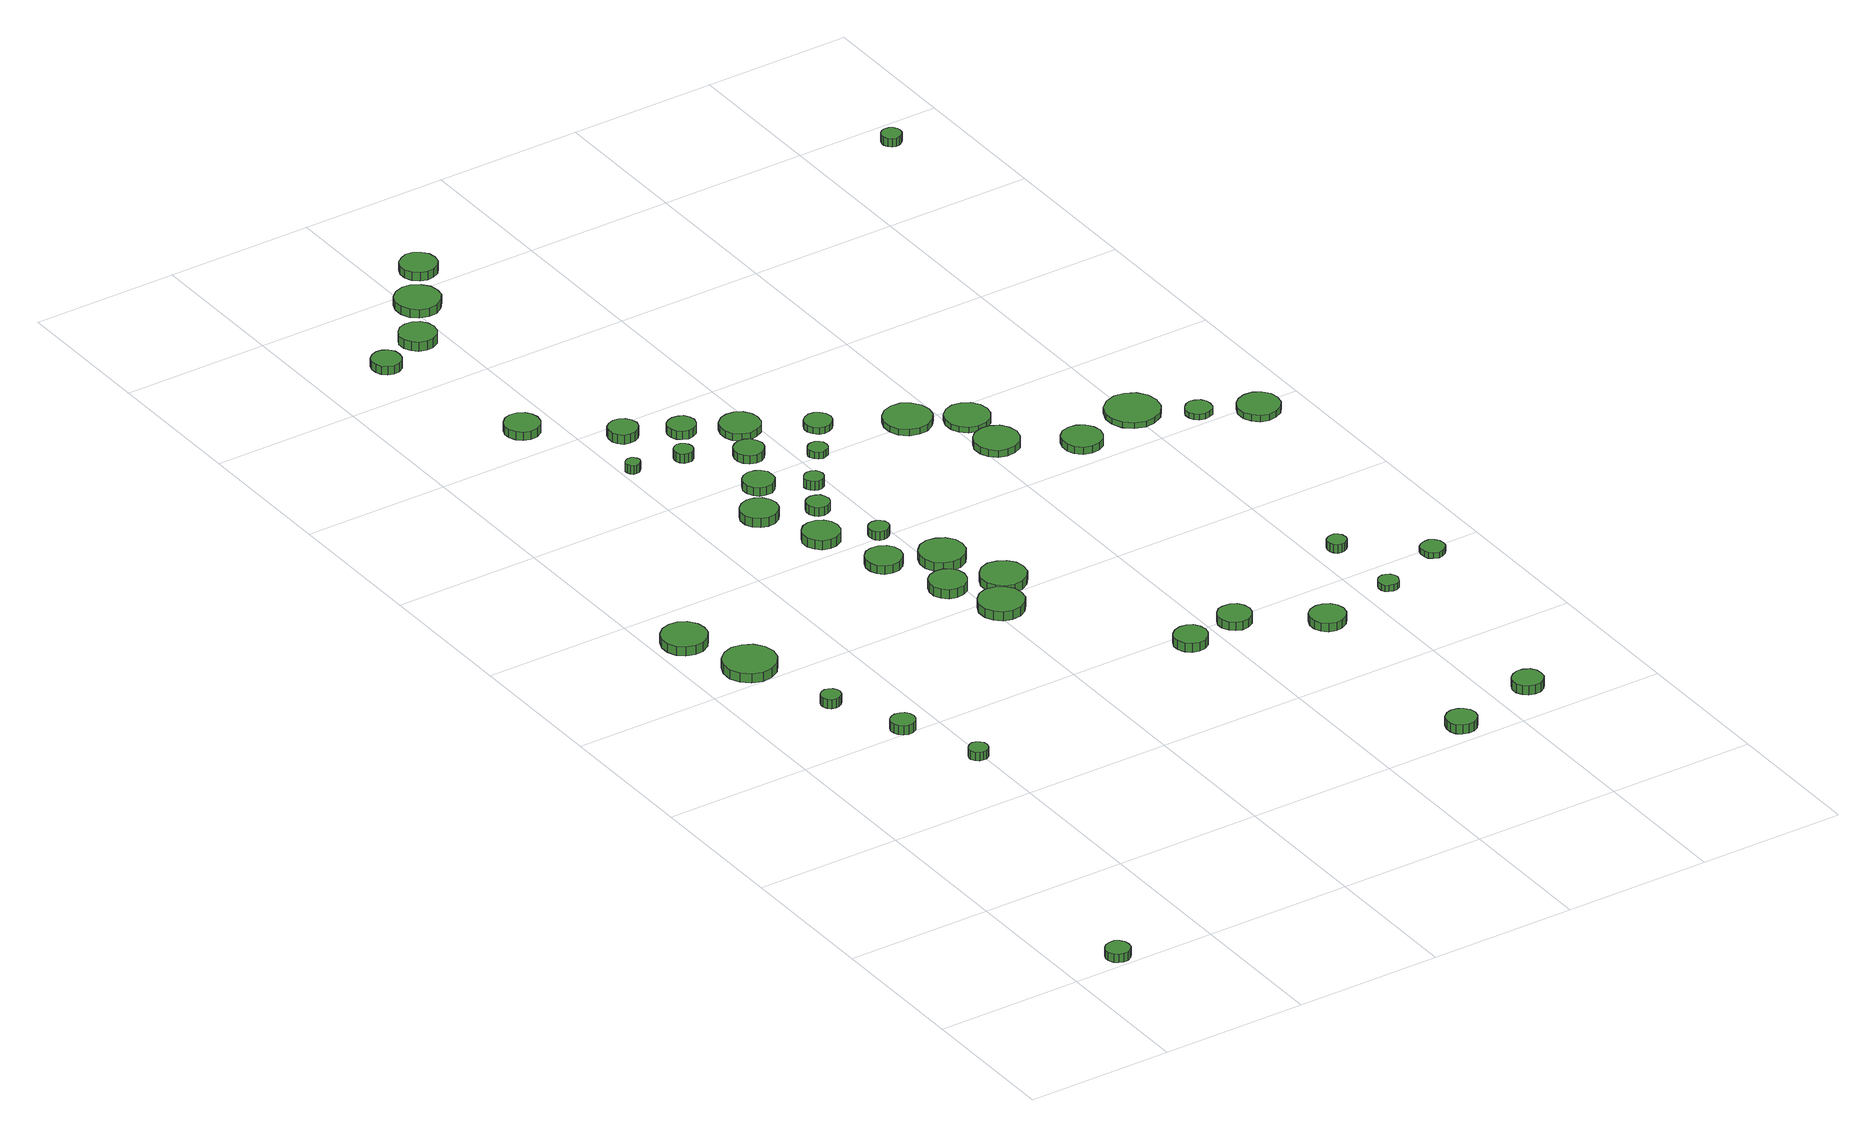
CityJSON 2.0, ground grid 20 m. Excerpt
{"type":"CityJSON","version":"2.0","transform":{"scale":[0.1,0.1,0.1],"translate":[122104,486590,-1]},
"CityObjects":{
"tree1":{"type":"SolitaryVegetationObject","attributes":{"function":"something"},"geometry":[{"type":"MultiSurface","lod":"1","boundaries":[[[0,1,2,3,4,5,6,7,8,9,10,11,12,13,14]],[[15,16,17,18,19,20,21,22,23,24,25,26,27,28,29]],[[0,29,28,1]],[[1,28,27,2]],[[2,27,26,3]],[[3,26,25,4]],[[4,25,24,5]],[[5,24,23,6]],[[6,23,22,7]],[[7,22,21,8]],[[8,21,20,9]],[[9,20,19,10]],[[10,19,18,11]],[[11,18,17,12]],[[12,17,16,13]],[[13,16,15,14]],[[14,15,29,0]]]}]},
"tree2":{"type":"SolitaryVegetationObject","attributes":{"function":"something"},"geometry":[{"type":"MultiSurface","lod":"1","boundaries":[[[30,31,32,33,34,35,36,37,38,39,40,41,42,43,44]],[[45,46,47,48,49,50,51,52,53,54,55,56,57,58,59]],[[30,59,58,31]],[[31,58,57,32]],[[32,57,56,33]],[[33,56,55,34]],[[34,55,54,35]],[[35,54,53,36]],[[36,53,52,37]],[[37,52,51,38]],[[38,51,50,39]],[[39,50,49,40]],[[40,49,48,41]],[[41,48,47,42]],[[42,47,46,43]],[[43,46,45,44]],[[44,45,59,30]]]}]},
"tree3":{"type":"SolitaryVegetationObject","attributes":{"function":"something"},"geometry":[{"type":"MultiSurface","lod":"1","boundaries":[[[60,61,62,63,64,65,66,67,68,69,70,71,72,73,74]],[[75,76,77,78,79,80,81,82,83,84,85,86,87,88,89]],[[60,89,88,61]],[[61,88,87,62]],[[62,87,86,63]],[[63,86,85,64]],[[64,85,84,65]],[[65,84,83,66]],[[66,83,82,67]],[[67,82,81,68]],[[68,81,80,69]],[[69,80,79,70]],[[70,79,78,71]],[[71,78,77,72]],[[72,77,76,73]],[[73,76,75,74]],[[74,75,89,60]]]}]},
"tree4":{"type":"SolitaryVegetationObject","attributes":{"function":"something"},"geometry":[{"type":"MultiSurface","lod":"1","boundaries":[[[90,91,92,93,94,95,96,97,98,99,100,101,102,103,104]],[[105,106,107,108,109,110,111,112,113,114,115,116,117,118,119]],[[90,119,118,91]],[[91,118,117,92]],[[92,117,116,93]],[[93,116,115,94]],[[94,115,114,95]],[[95,114,113,96]],[[96,113,112,97]],[[97,112,111,98]],[[98,111,110,99]],[[99,110,109,100]],[[100,109,108,101]],[[101,108,107,102]],[[102,107,106,103]],[[103,106,105,104]],[[104,105,119,90]]]}]},
"tree5":{"type":"SolitaryVegetationObject","attributes":{"function":"something"},"geometry":[{"type":"MultiSurface","lod":"1","boundaries":[[[120,121,122,123,124,125,126,127,128,129,130,131,132,133,134]],[[135,136,137,138,139,140,141,142,143,144,145,146,147,148,149]],[[120,149,148,121]],[[121,148,147,122]],[[122,147,146,123]],[[123,146,145,124]],[[124,145,144,125]],[[125,144,143,126]],[[126,143,142,127]],[[127,142,141,128]],[[128,141,140,129]],[[129,140,139,130]],[[130,139,138,131]],[[131,138,137,132]],[[132,137,136,133]],[[133,136,135,134]],[[134,135,149,120]]]}]},
"tree6":{"type":"SolitaryVegetationObject","attributes":{"function":"something"},"geometry":[{"type":"MultiSurface","lod":"1","boundaries":[[[150,151,152,153,154,155,156,157,158,159,160,161,162,163,164]],[[165,166,167,168,169,170,171,172,173,174,175,176,177,178,179]],[[150,179,178,151]],[[151,178,177,152]],[[152,177,176,153]],[[153,176,175,154]],[[154,175,174,155]],[[155,174,173,156]],[[156,173,172,157]],[[157,172,171,158]],[[158,171,170,159]],[[159,170,169,160]],[[160,169,168,161]],[[161,168,167,162]],[[162,167,166,163]],[[163,166,165,164]],[[164,165,179,150]]]}]},
"tree7":{"type":"SolitaryVegetationObject","attributes":{"function":"something"},"geometry":[{"type":"MultiSurface","lod":"1","boundaries":[[[180,181,182,183,184,185,186,187,188,189,190,191,192,193,194]],[[195,196,197,198,199,200,201,202,203,204,205,206,207,208,209]],[[180,209,208,181]],[[181,208,207,182]],[[182,207,206,183]],[[183,206,205,184]],[[184,205,204,185]],[[185,204,203,186]],[[186,203,202,187]],[[187,202,201,188]],[[188,201,200,189]],[[189,200,199,190]],[[190,199,198,191]],[[191,198,197,192]],[[192,197,196,193]],[[193,196,195,194]],[[194,195,209,180]]]}]},
"tree8":{"type":"SolitaryVegetationObject","attributes":{"function":"something"},"geometry":[{"type":"MultiSurface","lod":"1","boundaries":[[[210,211,212,213,214,215,216,217,218,219,220,221,222,223,224]],[[225,226,227,228,229,230,231,232,233,234,235,236,237,238,239]],[[210,239,238,211]],[[211,238,237,212]],[[212,237,236,213]],[[213,236,235,214]],[[214,235,234,215]],[[215,234,233,216]],[[216,233,232,217]],[[217,232,231,218]],[[218,231,230,219]],[[219,230,229,220]],[[220,229,228,221]],[[221,228,227,222]],[[222,227,226,223]],[[223,226,225,224]],[[224,225,239,210]]]}]},
"tree9":{"type":"SolitaryVegetationObject","attributes":{"function":"something"},"geometry":[{"type":"MultiSurface","lod":"1","boundaries":[[[240,241,242,243,244,245,246,247,248,249,250,251,252,253,254]],[[255,256,257,258,259,260,261,262,263,264,265,266,267,268,269]],[[240,269,268,241]],[[241,268,267,242]],[[242,267,266,243]],[[243,266,265,244]],[[244,265,264,245]],[[245,264,263,246]],[[246,263,262,247]],[[247,262,261,248]],[[248,261,260,249]],[[249,260,259,250]],[[250,259,258,251]],[[251,258,257,252]],[[252,257,256,253]],[[253,256,255,254]],[[254,255,269,240]]]}]},
"tree10":{"type":"SolitaryVegetationObject","attributes":{"function":"something"},"geometry":[{"type":"MultiSurface","lod":"1","boundaries":[[[270,271,272,273,274,275,276,277,278,279,280,281,282,283,284]],[[285,286,287,288,289,290,291,292,293,294,295,296,297,298,299]],[[270,299,298,271]],[[271,298,297,272]],[[272,297,296,273]],[[273,296,295,274]],[[274,295,294,275]],[[275,294,293,276]],[[276,293,292,277]],[[277,292,291,278]],[[278,291,290,279]],[[279,290,289,280]],[[280,289,288,281]],[[281,288,287,282]],[[282,287,286,283]],[[283,286,285,284]],[[284,285,299,270]]]}]},
"tree11":{"type":"SolitaryVegetationObject","attributes":{"function":"something"},"geometry":[{"type":"MultiSurface","lod":"1","boundaries":[[[300,301,302,303,304,305,306,307,308,309,310,311,312,313,314]],[[315,316,317,318,319,320,321,322,323,324,325,326,327,328,329]],[[300,329,328,301]],[[301,328,327,302]],[[302,327,326,303]],[[303,326,325,304]],[[304,325,324,305]],[[305,324,323,306]],[[306,323,322,307]],[[307,322,321,308]],[[308,321,320,309]],[[309,320,319,310]],[[310,319,318,311]],[[311,318,317,312]],[[312,317,316,313]],[[313,316,315,314]],[[314,315,329,300]]]}]},
"tree12":{"type":"SolitaryVegetationObject","attributes":{"function":"something"},"geometry":[{"type":"MultiSurface","lod":"1","boundaries":[[[330,331,332,333,334,335,336,337,338,339,340,341,342,343,344]],[[345,346,347,348,349,350,351,352,353,354,355,356,357,358,359]],[[330,359,358,331]],[[331,358,357,332]],[[332,357,356,333]],[[333,356,355,334]],[[334,355,354,335]],[[335,354,353,336]],[[336,353,352,337]],[[337,352,351,338]],[[338,351,350,339]],[[339,350,349,340]],[[340,349,348,341]],[[341,348,347,342]],[[342,347,346,343]],[[343,346,345,344]],[[344,345,359,330]]]}]},
"tree13":{"type":"SolitaryVegetationObject","attributes":{"function":"something"},"geometry":[{"type":"MultiSurface","lod":"1","boundaries":[[[360,361,362,363,364,365,366,367,368,369,370,371,372,373,374]],[[375,376,377,378,379,380,381,382,383,384,385,386,387,388,389]],[[360,389,388,361]],[[361,388,387,362]],[[362,387,386,363]],[[363,386,385,364]],[[364,385,384,365]],[[365,384,383,366]],[[366,383,382,367]],[[367,382,381,368]],[[368,381,380,369]],[[369,380,379,370]],[[370,379,378,371]],[[371,378,377,372]],[[372,377,376,373]],[[373,376,375,374]],[[374,375,389,360]]]}]},
"tree14":{"type":"SolitaryVegetationObject","attributes":{"function":"something"},"geometry":[{"type":"MultiSurface","lod":"1","boundaries":[[[390,391,392,393,394,395,396,397,398,399,400,401,402,403,404]],[[405,406,407,408,409,410,411,412,413,414,415,416,417,418,419]],[[390,419,418,391]],[[391,418,417,392]],[[392,417,416,393]],[[393,416,415,394]],[[394,415,414,395]],[[395,414,413,396]],[[396,413,412,397]],[[397,412,411,398]],[[398,411,410,399]],[[399,410,409,400]],[[400,409,408,401]],[[401,408,407,402]],[[402,407,406,403]],[[403,406,405,404]],[[404,405,419,390]]]}]},
"tree15":{"type":"SolitaryVegetationObject","attributes":{"function":"something"},"geometry":[{"type":"MultiSurface","lod":"1","boundaries":[[[420,421,422,423,424,425,426,427,428,429,430,431,432,433,434]],[[435,436,437,438,439,440,441,442,443,444,445,446,447,448,449]],[[420,449,448,421]],[[421,448,447,422]],[[422,447,446,423]],[[423,446,445,424]],[[424,445,444,425]],[[425,444,443,426]],[[426,443,442,427]],[[427,442,441,428]],[[428,441,440,429]],[[429,440,439,430]],[[430,439,438,431]],[[431,438,437,432]],[[432,437,436,433]],[[433,436,435,434]],[[434,435,449,420]]]}]},
"tree16":{"type":"SolitaryVegetationObject","attributes":{"function":"something"},"geometry":[{"type":"MultiSurface","lod":"1","boundaries":[[[450,451,452,453,454,455,456,457,458,459,460,461,462,463,464]],[[465,466,467,468,469,470,471,472,473,474,475,476,477,478,479]],[[450,479,478,451]],[[451,478,477,452]],[[452,477,476,453]],[[453,476,475,454]],[[454,475,474,455]],[[455,474,473,456]],[[456,473,472,457]],[[457,472,471,458]],[[458,471,470,459]],[[459,470,469,460]],[[460,469,468,461]],[[461,468,467,462]],[[462,467,466,463]],[[463,466,465,464]],[[464,465,479,450]]]}]},
"tree17":{"type":"SolitaryVegetationObject","attributes":{"function":"something"},"geometry":[{"type":"MultiSurface","lod":"1","boundaries":[[[480,481,482,483,484,485,486,487,488,489,490,491,492,493,494]],[[495,496,497,498,499,500,501,502,503,504,505,506,507,508,509]],[[480,509,508,481]],[[481,508,507,482]],[[482,507,506,483]],[[483,506,505,484]],[[484,505,504,485]],[[485,504,503,486]],[[486,503,502,487]],[[487,502,501,488]],[[488,501,500,489]],[[489,500,499,490]],[[490,499,498,491]],[[491,498,497,492]],[[492,497,496,493]],[[493,496,495,494]],[[494,495,509,480]]]}]},
"tree18":{"type":"SolitaryVegetationObject","attributes":{"function":"something"},"geometry":[{"type":"MultiSurface","lod":"1","boundaries":[[[510,511,512,513,514,515,516,517,518,519,520,521,522,523,524]],[[525,526,527,528,529,530,531,532,533,534,535,536,537,538,539]],[[510,539,538,511]],[[511,538,537,512]],[[512,537,536,513]],[[513,536,535,514]],[[514,535,534,515]],[[515,534,533,516]],[[516,533,532,517]],[[517,532,531,518]],[[518,531,530,519]],[[519,530,529,520]],[[520,529,528,521]],[[521,528,527,522]],[[522,527,526,523]],[[523,526,525,524]],[[524,525,539,510]]]}]},
"tree19":{"type":"SolitaryVegetationObject","attributes":{"function":"something"},"geometry":[{"type":"MultiSurface","lod":"1","boundaries":[[[540,541,542,543,544,545,546,547,548,549,550,551,552,553,554]],[[555,556,557,558,559,560,561,562,563,564,565,566,567,568,569]],[[540,569,568,541]],[[541,568,567,542]],[[542,567,566,543]],[[543,566,565,544]],[[544,565,564,545]],[[545,564,563,546]],[[546,563,562,547]],[[547,562,561,548]],[[548,561,560,549]],[[549,560,559,550]],[[550,559,558,551]],[[551,558,557,552]],[[552,557,556,553]],[[553,556,555,554]],[[554,555,569,540]]]}]},
"tree20":{"type":"SolitaryVegetationObject","attributes":{"function":"something"},"geometry":[{"type":"MultiSurface","lod":"1","boundaries":[[[570,571,572,573,574,575,576,577,578,579,580,581,582,583,584]],[[585,586,587,588,589,590,591,592,593,594,595,596,597,598,599]],[[570,599,598,571]],[[571,598,597,572]],[[572,597,596,573]],[[573,596,595,574]],[[574,595,594,575]],[[575,594,593,576]],[[576,593,592,577]],[[577,592,591,578]],[[578,591,590,579]],[[579,590,589,580]],[[580,589,588,581]],[[581,588,587,582]],[[582,587,586,583]],[[583,586,585,584]],[[584,585,599,570]]]}]},
"tree21":{"type":"SolitaryVegetationObject","attributes":{"function":"something"},"geometry":[{"type":"MultiSurface","lod":"1","boundaries":[[[600,601,602,603,604,605,606,607,608,609,610,611,612,613,614]],[[615,616,617,618,619,620,621,622,623,624,625,626,627,628,629]],[[600,629,628,601]],[[601,628,627,602]],[[602,627,626,603]],[[603,626,625,604]],[[604,625,624,605]],[[605,624,623,606]],[[606,623,622,607]],[[607,622,621,608]],[[608,621,620,609]],[[609,620,619,610]],[[610,619,618,611]],[[611,618,617,612]],[[612,617,616,613]],[[613,616,615,614]],[[614,615,629,600]]]}]},
"tree22":{"type":"SolitaryVegetationObject","attributes":{"function":"something"},"geometry":[{"type":"MultiSurface","lod":"1","boundaries":[[[630,631,632,633,634,635,636,637,638,639,640,641,642,643,644]],[[645,646,647,648,649,650,651,652,653,654,655,656,657,658,659]],[[630,659,658,631]],[[631,658,657,632]],[[632,657,656,633]],[[633,656,655,634]],[[634,655,654,635]],[[635,654,653,636]],[[636,653,652,637]],[[637,652,651,638]],[[638,651,650,639]],[[639,650,649,640]],[[640,649,648,641]],[[641,648,647,642]],[[642,647,646,643]],[[643,646,645,644]],[[644,645,659,630]]]}]},
"tree23":{"type":"SolitaryVegetationObject","attributes":{"function":"something"},"geometry":[{"type":"MultiSurface","lod":"1","boundaries":[[[660,661,662,663,664,665,666,667,668,669,670,671,672,673,674]],[[675,676,677,678,679,680,681,682,683,684,685,686,687,688,689]],[[660,689,688,661]],[[661,688,687,662]],[[662,687,686,663]],[[663,686,685,664]],[[664,685,684,665]],[[665,684,683,666]],[[666,683,682,667]],[[667,682,681,668]],[[668,681,680,669]],[[669,680,679,670]],[[670,679,678,671]],[[671,678,677,672]],[[672,677,676,673]],[[673,676,675,674]],[[674,675,689,660]]]}]},
"tree24":{"type":"SolitaryVegetationObject","attributes":{"function":"something"},"geometry":[{"type":"MultiSurface","lod":"1","boundaries":[[[690,691,692,693,694,695,696,697,698,699,700,701,702,703,704]],[[705,706,707,708,709,710,711,712,713,714,715,716,717,718,719]],[[690,719,718,691]],[[691,718,717,692]],[[692,717,716,693]],[[693,716,715,694]],[[694,715,714,695]],[[695,714,713,696]],[[696,713,712,697]],[[697,712,711,698]],[[698,711,710,699]],[[699,710,709,700]],[[700,709,708,701]],[[701,708,707,702]],[[702,707,706,703]],[[703,706,705,704]],[[704,705,719,690]]]}]},
"tree25":{"type":"SolitaryVegetationObject","attributes":{"function":"something"},"geometry":[{"type":"MultiSurface","lod":"1","boundaries":[[[720,721,722,723,724,725,726,727,728,729,730,731,732,733,734]],[[735,736,737,738,739,740,741,742,743,744,745,746,747,748,749]],[[720,749,748,721]],[[721,748,747,722]],[[722,747,746,723]],[[723,746,745,724]],[[724,745,744,725]],[[725,744,743,726]],[[726,743,742,727]],[[727,742,741,728]],[[728,741,740,729]],[[729,740,739,730]],[[730,739,738,731]],[[731,738,737,732]],[[732,737,736,733]],[[733,736,735,734]],[[734,735,749,720]]]}]},
"tree26":{"type":"SolitaryVegetationObject","attributes":{"function":"something"},"geometry":[{"type":"MultiSurface","lod":"1","boundaries":[[[750,751,752,753,754,755,756,757,758,759,760,761,762,763,764]],[[765,766,767,768,769,770,771,772,773,774,775,776,777,778,779]],[[750,779,778,751]],[[751,778,777,752]],[[752,777,776,753]],[[753,776,775,754]],[[754,775,774,755]],[[755,774,773,756]],[[756,773,772,757]],[[757,772,771,758]],[[758,771,770,759]],[[759,770,769,760]],[[760,769,768,761]],[[761,768,767,762]],[[762,767,766,763]],[[763,766,765,764]],[[764,765,779,750]]]}]},
"tree27":{"type":"SolitaryVegetationObject","attributes":{"function":"something"},"geometry":[{"type":"MultiSurface","lod":"1","boundaries":[[[780,781,782,783,784,785,786,787,788,789,790,791,792,793,794]],[[795,796,797,798,799,800,801,802,803,804,805,806,807,808,809]],[[780,809,808,781]],[[781,808,807,782]],[[782,807,806,783]],[[783,806,805,784]],[[784,805,804,785]],[[785,804,803,786]],[[786,803,802,787]],[[787,802,801,788]],[[788,801,800,789]],[[789,800,799,790]],[[790,799,798,791]],[[791,798,797,792]],[[792,797,796,793]],[[793,796,795,794]],[[794,795,809,780]]]}]},
"tree28":{"type":"SolitaryVegetationObject","attributes":{"function":"something"},"geometry":[{"type":"MultiSurface","lod":"1","boundaries":[[[810,811,812,813,814,815,816,817,818,819,820,821,822,823,824]],[[825,826,827,828,829,830,831,832,833,834,835,836,837,838,839]],[[810,839,838,811]],[[811,838,837,812]],[[812,837,836,813]],[[813,836,835,814]],[[814,835,834,815]],[[815,834,833,816]],[[816,833,832,817]],[[817,832,831,818]],[[818,831,830,819]],[[819,830,829,820]],[[820,829,828,821]],[[821,828,827,822]],[[822,827,826,823]],[[823,826,825,824]],[[824,825,839,810]]]}]},
"tree29":{"type":"SolitaryVegetationObject","attributes":{"function":"something"},"geometry":[{"type":"MultiSurface","lod":"1","boundaries":[[[840,841,842,843,844,845,846,847,848,849,850,851,852,853,854]],[[855,856,857,858,859,860,861,862,863,864,865,866,867,868,869]],[[840,869,868,841]],[[841,868,867,842]],[[842,867,866,843]],[[843,866,865,844]],[[844,865,864,845]],[[845,864,863,846]],[[846,863,862,847]],[[847,862,861,848]],[[848,861,860,849]],[[849,860,859,850]],[[850,859,858,851]],[[851,858,857,852]],[[852,857,856,853]],[[853,856,855,854]],[[854,855,869,840]]]}]},
"tree30":{"type":"SolitaryVegetationObject","attributes":{"function":"something"},"geometry":[{"type":"MultiSurface","lod":"1","boundaries":[[[870,871,872,873,874,875,876,877,878,879,880,881,882,883,884]],[[885,886,887,888,889,890,891,892,893,894,895,896,897,898,899]],[[870,899,898,871]],[[871,898,897,872]],[[872,897,896,873]],[[873,896,895,874]],[[874,895,894,875]],[[875,894,893,876]],[[876,893,892,877]],[[877,892,891,878]],[[878,891,890,879]],[[879,890,889,880]],[[880,889,888,881]],[[881,888,887,882]],[[882,887,886,883]],[[883,886,885,884]],[[884,885,899,870]]]}]},
"tree31":{"type":"SolitaryVegetationObject","attributes":{"function":"something"},"geometry":[{"type":"MultiSurface","lod":"1","boundaries":[[[900,901,902,903,904,905,906,907,908,909,910,911,912,913,914]],[[915,916,917,918,919,920,921,922,923,924,925,926,927,928,929]],[[900,929,928,901]],[[901,928,927,902]],[[902,927,926,903]],[[903,926,925,904]],[[904,925,924,905]],[[905,924,923,906]],[[906,923,922,907]],[[907,922,921,908]],[[908,921,920,909]],[[909,920,919,910]],[[910,919,918,911]],[[911,918,917,912]],[[912,917,916,913]],[[913,916,915,914]],[[914,915,929,900]]]}]},
"tree32":{"type":"SolitaryVegetationObject","attributes":{"function":"something"},"geometry":[{"type":"MultiSurface","lod":"1","boundaries":[[[930,931,932,933,934,935,936,937,938,939,940,941,942,943,944]],[[945,946,947,948,949,950,951,952,953,954,955,956,957,958,959]],[[930,959,958,931]],[[931,958,957,932]],[[932,957,956,933]],[[933,956,955,934]],[[934,955,954,935]],[[935,954,953,936]],[[936,953,952,937]],[[937,952,951,938]],[[938,951,950,939]],[[939,950,949,940]],[[940,949,948,941]],[[941,948,947,942]],[[942,947,946,943]],[[943,946,945,944]],[[944,945,959,930]]]}]},
"tree33":{"type":"SolitaryVegetationObject","attributes":{"function":"something"},"geometry":[{"type":"MultiSurface","lod":"1","boundaries":[[[960,961,962,963,964,965,966,967,968,969,970,971,972,973,974]],[[975,976,977,978,979,980,981,982,983,984,985,986,987,988,989]],[[960,989,988,961]],[[961,988,987,962]],[[962,987,986,963]],[[963,986,985,964]],[[964,985,984,965]],[[965,984,983,966]],[[966,983,982,967]],[[967,982,981,968]],[[968,981,980,969]],[[969,980,979,970]],[[970,979,978,971]],[[971,978,977,972]],[[972,977,976,973]],[[973,976,975,974]],[[974,975,989,960]]]}]},
"tree34":{"type":"SolitaryVegetationObject","attributes":{"function":"something"},"geometry":[{"type":"MultiSurface","lod":"1","boundaries":[[[990,991,992,993,994,995,996,997,998,999,1000,1001,1002,1003,1004]],[[1005,1006,1007,1008,1009,1010,1011,1012,1013,1014,1015,1016,1017,1018,1019]],[[990,1019,1018,991]],[[991,1018,1017,992]],[[992,1017,1016,993]],[[993,1016,1015,994]],[[994,1015,1014,995]],[[995,1014,1013,996]],[[996,1013,1012,997]],[[997,1012,1011,998]],[[998,1011,1010,999]],[[999,1010,1009,1000]],[[1000,1009,1008,1001]],[[1001,1008,1007,1002]],[[1002,1007,1006,1003]],[[1003,1006,1005,1004]],[[1004,1005,1019,990]]]}]},
"tree35":{"type":"SolitaryVegetationObject","attributes":{"function":"something"},"geometry":[{"type":"MultiSurface","lod":"1","boundaries":[[[1020,1021,1022,1023,1024,1025,1026,1027,1028,1029,1030,1031,1032,1033,1034]],[[1035,1036,1037,1038,1039,1040,1041,1042,1043,1044,1045,1046,1047,1048,1049]],[[1020,1049,1048,1021]],[[1021,1048,1047,1022]],[[1022,1047,1046,1023]],[[1023,1046,1045,1024]],[[1024,1045,1044,1025]],[[1025,1044,1043,1026]],[[1026,1043,1042,1027]],[[1027,1042,1041,1028]],[[1028,1041,1040,1029]],[[1029,1040,1039,1030]],[[1030,1039,1038,1031]],[[1031,1038,1037,1032]],[[1032,1037,1036,1033]],[[1033,1036,1035,1034]],[[1034,1035,1049,1020]]]}]},
"tree36":{"type":"SolitaryVegetationObject","attributes":{"function":"something"},"geometry":[{"type":"MultiSurface","lod":"1","boundaries":[[[1050,1051,1052,1053,1054,1055,1056,1057,1058,1059,1060,1061,1062,1063,1064]],[[1065,1066,1067,1068,1069,1070,1071,1072,1073,1074,1075,1076,1077,1078,1079]],[[1050,1079,1078,1051]],[[1051,1078,1077,1052]],[[1052,1077,1076,1053]],[[1053,1076,1075,1054]],[[1054,1075,1074,1055]],[[1055,1074,1073,1056]],[[1056,1073,1072,1057]],[[1057,1072,1071,1058]],[[1058,1071,1070,1059]],[[1059,1070,1069,1060]],[[1060,1069,1068,1061]],[[1061,1068,1067,1062]],[[1062,1067,1066,1063]],[[1063,1066,1065,1064]],[[1064,1065,1079,1050]]]}]},
"tree37":{"type":"SolitaryVegetationObject","attributes":{"function":"something"},"geometry":[{"type":"MultiSurface","lod":"1","boundaries":[[[1080,1081,1082,1083,1084,1085,1086,1087,1088,1089,1090,1091,1092,1093,1094]],[[1095,1096,1097,1098,1099,1100,1101,1102,1103,1104,1105,1106,1107,1108,1109]],[[1080,1109,1108,1081]],[[1081,1108,1107,1082]],[[1082,1107,1106,1083]],[[1083,1106,1105,1084]],[[1084,1105,1104,1085]],[[1085,1104,1103,1086]],[[1086,1103,1102,1087]],[[1087,1102,1101,1088]],[[1088,1101,1100,1089]],[[1089,1100,1099,1090]],[[1090,1099,1098,1091]],[[1091,1098,1097,1092]],[[1092,1097,1096,1093]],[[1093,1096,1095,1094]],[[1094,1095,1109,1080]]]}]},
"tree38":{"type":"SolitaryVegetationObject","attributes":{"function":"something"},"geometry":[{"type":"MultiSurface","lod":"1","boundaries":[[[1110,1111,1112,1113,1114,1115,1116,1117,1118,1119,1120,1121,1122,1123,1124]],[[1125,1126,1127,1128,1129,1130,1131,1132,1133,1134,1135,1136,1137,1138,1139]],[[1110,1139,1138,1111]],[[1111,1138,1137,1112]],[[1112,1137,1136,1113]],[[1113,1136,1135,1114]],[[1114,1135,1134,1115]],[[1115,1134,1133,1116]],[[1116,1133,1132,1117]],[[1117,1132,1131,1118]],[[1118,1131,1130,1119]],[[1119,1130,1129,1120]],[[1120,1129,1128,1121]],[[1121,1128,1127,1122]],[[1122,1127,1126,1123]],[[1123,1126,1125,1124]],[[1124,1125,1139,1110]]]}]},
"tree39":{"type":"SolitaryVegetationObject","attributes":{"function":"something"},"geometry":[{"type":"MultiSurface","lod":"1","boundaries":[[[1140,1141,1142,1143,1144,1145,1146,1147,1148,1149,1150,1151,1152,1153,1154]],[[1155,1156,1157,1158,1159,1160,1161,1162,1163,1164,1165,1166,1167,1168,1169]],[[1140,1169,1168,1141]],[[1141,1168,1167,1142]],[[1142,1167,1166,1143]],[[1143,1166,1165,1144]],[[1144,1165,1164,1145]],[[1145,1164,1163,1146]],[[1146,1163,1162,1147]],[[1147,1162,1161,1148]],[[1148,1161,1160,1149]],[[1149,1160,1159,1150]],[[1150,1159,1158,1151]],[[1151,1158,1157,1152]],[[1152,1157,1156,1153]],[[1153,1156,1155,1154]],[[1154,1155,1169,1140]]]}]},
"tree40":{"type":"SolitaryVegetationObject","attributes":{"function":"something"},"geometry":[{"type":"MultiSurface","lod":"1","boundaries":[[[1170,1171,1172,1173,1174,1175,1176,1177,1178,1179,1180,1181,1182,1183,1184]],[[1185,1186,1187,1188,1189,1190,1191,1192,1193,1194,1195,1196,1197,1198,1199]],[[1170,1199,1198,1171]],[[1171,1198,1197,1172]],[[1172,1197,1196,1173]],[[1173,1196,1195,1174]],[[1174,1195,1194,1175]],[[1175,1194,1193,1176]],[[1176,1193,1192,1177]],[[1177,1192,1191,1178]],[[1178,1191,1190,1179]],[[1179,1190,1189,1180]],[[1180,1189,1188,1181]],[[1181,1188,1187,1182]],[[1182,1187,1186,1183]],[[1183,1186,1185,1184]],[[1184,1185,1199,1170]]]}]},
"tree41":{"type":"SolitaryVegetationObject","attributes":{"function":"something"},"geometry":[{"type":"MultiSurface","lod":"1","boundaries":[[[1200,1201,1202,1203,1204,1205,1206,1207,1208,1209,1210,1211,1212,1213,1214]],[[1215,1216,1217,1218,1219,1220,1221,1222,1223,1224,1225,1226,1227,1228,1229]],[[1200,1229,1228,1201]],[[1201,1228,1227,1202]],[[1202,1227,1226,1203]],[[1203,1226,1225,1204]],[[1204,1225,1224,1205]],[[1205,1224,1223,1206]],[[1206,1223,1222,1207]],[[1207,1222,1221,1208]],[[1208,1221,1220,1209]],[[1209,1220,1219,1210]],[[1210,1219,1218,1211]],[[1211,1218,1217,1212]],[[1212,1217,1216,1213]],[[1213,1216,1215,1214]],[[1214,1215,1229,1200]]]}]},
"tree42":{"type":"SolitaryVegetationObject","attributes":{"function":"something"},"geometry":[{"type":"MultiSurface","lod":"1","boundaries":[[[1230,1231,1232,1233,1234,1235,1236,1237,1238,1239,1240,1241,1242,1243,1244]],[[1245,1246,1247,1248,1249,1250,1251,1252,1253,1254,1255,1256,1257,1258,1259]],[[1230,1259,1258,1231]],[[1231,1258,1257,1232]],[[1232,1257,1256,1233]],[[1233,1256,1255,1234]],[[1234,1255,1254,1235]],[[1235,1254,1253,1236]],[[1236,1253,1252,1237]],[[1237,1252,1251,1238]],[[1238,1251,1250,1239]],[[1239,1250,1249,1240]],[[1240,1249,1248,1241]],[[1241,1248,1247,1242]],[[1242,1247,1246,1243]],[[1243,1246,1245,1244]],[[1244,1245,1259,1230]]]}]},
"tree43":{"type":"SolitaryVegetationObject","attributes":{"function":"something"},"geometry":[{"type":"MultiSurface","lod":"1","boundaries":[[[1260,1261,1262,1263,1264,1265,1266,1267,1268,1269,1270,1271,1272,1273,1274]],[[1275,1276,1277,1278,1279,1280,1281,1282,1283,1284,1285,1286,1287,1288,1289]],[[1260,1289,1288,1261]],[[1261,1288,1287,1262]],[[1262,1287,1286,1263]],[[1263,1286,1285,1264]],[[1264,1285,1284,1265]],[[1265,1284,1283,1266]],[[1266,1283,1282,1267]],[[1267,1282,1281,1268]],[[1268,1281,1280,1269]],[[1269,1280,1279,1270]],[[1270,1279,1278,1271]],[[1271,1278,1277,1272]],[[1272,1277,1276,1273]],[[1273,1276,1275,1274]],[[1274,1275,1289,1260]]]}]},
"tree44":{"type":"SolitaryVegetationObject","attributes":{"function":"something"},"geometry":[{"type":"MultiSurface","lod":"1","boundaries":[[[1290,1291,1292,1293,1294,1295,1296,1297,1298,1299,1300,1301,1302,1303,1304]],[[1305,1306,1307,1308,1309,1310,1311,1312,1313,1314,1315,1316,1317,1318,1319]],[[1290,1319,1318,1291]],[[1291,1318,1317,1292]],[[1292,1317,1316,1293]],[[1293,1316,1315,1294]],[[1294,1315,1314,1295]],[[1295,1314,1313,1296]],[[1296,1313,1312,1297]],[[1297,1312,1311,1298]],[[1298,1311,1310,1299]],[[1299,1310,1309,1300]],[[1300,1309,1308,1301]],[[1301,1308,1307,1302]],[[1302,1307,1306,1303]],[[1303,1306,1305,1304]],[[1304,1305,1319,1290]]]}]},
"tree45":{"type":"SolitaryVegetationObject","attributes":{"function":"something"},"geometry":[{"type":"MultiSurface","lod":"1","boundaries":[[[1320,1321,1322,1323,1324,1325,1326,1327,1328,1329,1330,1331,1332,1333,1334]],[[1335,1336,1337,1338,1339,1340,1341,1342,1343,1344,1345,1346,1347,1348,1349]],[[1320,1349,1348,1321]],[[1321,1348,1347,1322]],[[1322,1347,1346,1323]],[[1323,1346,1345,1324]],[[1324,1345,1344,1325]],[[1325,1344,1343,1326]],[[1326,1343,1342,1327]],[[1327,1342,1341,1328]],[[1328,1341,1340,1329]],[[1329,1340,1339,1330]],[[1330,1339,1338,1331]],[[1331,1338,1337,1332]],[[1332,1337,1336,1333]],[[1333,1336,1335,1334]],[[1334,1335,1349,1320]]]}]},
"tree46":{"type":"SolitaryVegetationObject","attributes":{"function":"something"},"geometry":[{"type":"MultiSurface","lod":"1","boundaries":[[[1350,1351,1352,1353,1354,1355,1356,1357,1358,1359,1360,1361,1362,1363,1364]],[[1365,1366,1367,1368,1369,1370,1371,1372,1373,1374,1375,1376,1377,1378,1379]],[[1350,1379,1378,1351]],[[1351,1378,1377,1352]],[[1352,1377,1376,1353]],[[1353,1376,1375,1354]],[[1354,1375,1374,1355]],[[1355,1374,1373,1356]],[[1356,1373,1372,1357]],[[1357,1372,1371,1358]],[[1358,1371,1370,1359]],[[1359,1370,1369,1360]],[[1360,1369,1368,1361]],[[1361,1368,1367,1362]],[[1362,1367,1366,1363]],[[1363,1366,1365,1364]],[[1364,1365,1379,1350]]]}]}
},
"vertices":[
[93,22,18],[92,29,18],[88,34,18],[82,38,18],[75,38,18],[69,36,18],[64,32,18],[61,25,18],[61,19,18],[64,12,18],[69,8,18],[75,6,18],[82,6,18],[88,10,18],[92,15,18],[92,15,6],[88,10,6],[82,6,6],[75,6,6],[69,8,6],[64,12,6],[61,19,6],[61,25,6],[64,32,6],[69,36,6],[75,38,6],[82,38,6],[88,34,6],[92,29,6],[93,22,6],
[65,919,27],[63,931,27],[55,942,27],[44,948,27],[32,949,27],[20,945,27],[11,937,27],[6,925,27],[6,913,27],[11,901,27],[20,893,27],[32,889,27],[44,890,27],[55,897,27],[63,907,27],[63,907,14],[55,897,14],[44,890,14],[32,889,14],[20,893,14],[11,901,14],[6,913,14],[6,925,14],[11,937,14],[20,945,14],[32,949,14],[44,948,14],[55,942,14],[63,931,14],[65,919,14],
[105,825,27],[102,840,27],[93,852,27],[80,859,27],[66,861,27],[52,856,27],[41,846,27],[35,833,27],[35,818,27],[41,805,27],[52,795,27],[66,790,27],[80,792,27],[93,799,27],[102,811,27],[102,811,14],[93,799,14],[80,792,14],[66,790,14],[52,795,14],[41,805,14],[35,818,14],[35,833,14],[41,846,14],[52,856,14],[66,861,14],[80,859,14],[93,852,14],[102,840,14],[105,825,14],
[121,703,26],[120,708,26],[117,712,26],[112,715,26],[107,716,26],[101,714,26],[97,710,26],[95,705,26],[95,700,26],[97,695,26],[101,691,26],[107,690,26],[112,690,26],[117,693,26],[120,697,26],[120,697,13],[117,693,13],[112,690,13],[107,690,13],[101,691,13],[97,695,13],[95,700,13],[95,705,13],[97,710,13],[101,714,13],[107,716,13],[112,715,13],[117,712,13],[120,708,13],[121,703,13],
[162,600,29],[161,607,29],[157,612,29],[151,615,29],[144,616,29],[138,614,29],[133,610,29],[130,603,29],[130,597,29],[133,591,29],[138,586,29],[144,584,29],[151,585,29],[157,588,29],[161,594,29],[161,594,16],[157,588,16],[151,585,16],[144,584,16],[138,586,16],[133,591,16],[130,597,16],[130,603,16],[133,610,16],[138,614,16],[144,616,16],[151,615,16],[157,612,16],[161,607,16],[162,600,16],
[197,490,32],[196,495,32],[193,499,32],[188,502,32],[183,503,32],[178,501,32],[174,497,32],[171,492,32],[171,487,32],[174,482,32],[178,478,32],[183,477,32],[188,477,32],[193,480,32],[196,484,32],[196,484,20],[193,480,20],[188,477,20],[183,477,20],[178,478,20],[174,482,20],[171,487,20],[171,492,20],[174,497,20],[178,501,20],[183,503,20],[188,502,20],[193,499,20],[196,495,20],[197,490,20],
[170,1444,27],[168,1453,27],[163,1461,27],[154,1466,27],[144,1467,27],[135,1464,27],[128,1457,27],[124,1448,27],[124,1439,27],[128,1430,27],[135,1423,27],[144,1420,27],[154,1421,27],[163,1426,27],[168,1434,27],[168,1434,15],[163,1426,15],[154,1421,15],[144,1420,15],[135,1423,15],[128,1430,15],[124,1439,15],[124,1448,15],[128,1457,15],[135,1464,15],[144,1467,15],[154,1466,15],[163,1461,15],[168,1453,15],[170,1444,15],
[111,1662,27],[110,1670,27],[105,1677,27],[98,1681,27],[90,1682,27],[82,1679,27],[76,1674,27],[73,1666,27],[73,1658,27],[76,1650,27],[82,1645,27],[90,1642,27],[98,1643,27],[105,1647,27],[110,1654,27],[110,1654,15],[105,1647,15],[98,1643,15],[90,1642,15],[82,1645,15],[76,1650,15],[73,1658,15],[73,1666,15],[76,1674,15],[82,1679,15],[90,1682,15],[98,1681,15],[105,1677,15],[110,1670,15],[111,1662,15],
[220,1292,26],[219,1296,26],[216,1299,26],[213,1301,26],[209,1302,26],[205,1300,26],[202,1298,26],[200,1294,26],[200,1290,26],[202,1286,26],[205,1283,26],[209,1282,26],[213,1283,26],[216,1285,26],[219,1288,26],[219,1288,14],[216,1285,14],[213,1283,14],[209,1282,14],[205,1283,14],[202,1286,14],[200,1290,14],[200,1294,14],[202,1298,14],[205,1300,14],[209,1302,14],[213,1301,14],[216,1299,14],[219,1296,14],[220,1292,14],
[303,1114,26],[301,1124,26],[295,1133,26],[286,1138,26],[276,1139,26],[266,1136,26],[258,1129,26],[254,1120,26],[254,1109,26],[258,1100,26],[266,1093,26],[276,1090,26],[286,1091,26],[295,1096,26],[301,1104,26],[301,1104,13],[295,1096,13],[286,1091,13],[276,1090,13],[266,1093,13],[258,1100,13],[254,1109,13],[254,1120,13],[258,1129,13],[266,1136,13],[276,1139,13],[286,1138,13],[295,1133,13],[301,1124,13],[303,1114,13],
[337,1029,26],[335,1039,26],[329,1047,26],[320,1052,26],[310,1053,26],[300,1050,26],[293,1043,26],[288,1034,26],[288,1023,26],[293,1014,26],[300,1007,26],[310,1004,26],[320,1005,26],[329,1010,26],[335,1019,26],[335,1019,13],[329,1010,13],[320,1005,13],[310,1004,13],[300,1007,13],[293,1014,13],[288,1023,13],[288,1034,13],[293,1043,13],[300,1050,13],[310,1053,13],[320,1052,13],[329,1047,13],[335,1039,13],[337,1029,13],
[368,936,26],[366,946,26],[360,954,26],[351,959,26],[341,960,26],[331,957,26],[324,950,26],[320,941,26],[320,931,26],[324,922,26],[331,915,26],[341,912,26],[351,913,26],[360,918,26],[366,926,26],[366,926,14],[360,918,14],[351,913,14],[341,912,14],[331,915,14],[324,922,14],[320,931,14],[320,941,14],[324,950,14],[331,957,14],[341,960,14],[351,959,14],[360,954,14],[366,946,14],[368,936,14],
[402,845,27],[400,855,27],[394,863,27],[385,868,27],[375,869,27],[365,866,27],[357,859,27],[353,850,27],[353,839,27],[357,830,27],[365,823,27],[375,820,27],[385,821,27],[394,826,27],[400,835,27],[400,835,14],[394,826,14],[385,821,14],[375,820,14],[365,823,14],[357,830,14],[353,839,14],[353,850,14],[357,859,14],[365,866,14],[375,869,14],[385,868,14],[394,863,14],[400,855,14],[402,845,14],
[435,768,28],[433,780,28],[425,790,28],[415,796,28],[402,798,28],[390,794,28],[381,785,28],[376,774,28],[376,761,28],[381,750,28],[390,741,28],[402,738,28],[415,739,28],[425,745,28],[433,755,28],[433,755,15],[425,745,15],[415,739,15],[402,738,15],[390,741,15],[381,750,15],[376,761,15],[376,774,15],[381,785,15],[390,794,15],[402,798,15],[415,796,15],[425,790,15],[433,780,15],[435,768,15],
[267,1369,24],[265,1377,24],[260,1384,24],[253,1388,24],[245,1389,24],[237,1386,24],[231,1381,24],[228,1374,24],[228,1365,24],[231,1358,24],[237,1352,24],[245,1350,24],[253,1351,24],[260,1355,24],[265,1361,24],[265,1361,11],[260,1355,11],[253,1351,11],[245,1350,11],[237,1352,11],[231,1358,11],[228,1365,11],[228,1374,11],[231,1381,11],[237,1386,11],[245,1389,11],[253,1388,11],[260,1384,11],[265,1377,11],[267,1369,11],
[292,1284,25],[291,1289,25],[288,1293,25],[283,1296,25],[278,1297,25],[273,1295,25],[269,1291,25],[267,1286,25],[267,1281,25],[269,1276,25],[273,1272,25],[278,1271,25],[283,1271,25],[288,1274,25],[291,1278,25],[291,1278,12],[288,1274,12],[283,1271,12],[278,1271,12],[273,1272,12],[269,1276,12],[267,1281,12],[267,1286,12],[269,1291,12],[273,1295,12],[278,1297,12],[283,1296,12],[288,1293,12],[291,1289,12],[292,1284,12],
[182,1691,28],[180,1700,28],[174,1709,28],[165,1714,28],[155,1715,28],[145,1712,28],[138,1705,28],[133,1696,28],[133,1685,28],[138,1676,28],[145,1669,28],[155,1666,28],[165,1667,28],[174,1672,28],[180,1681,28],[180,1681,15],[174,1672,15],[165,1667,15],[155,1666,15],[145,1669,15],[138,1676,15],[133,1685,15],[133,1696,15],[138,1705,15],[145,1712,15],[155,1715,15],[165,1714,15],[174,1709,15],[180,1700,15],[182,1691,15],
[338,1174,24],[337,1183,24],[331,1190,24],[324,1194,24],[315,1195,24],[307,1192,24],[301,1187,24],[297,1179,24],[297,1170,24],[301,1162,24],[307,1156,24],[315,1154,24],[324,1154,24],[331,1159,24],[337,1166,24],[337,1166,12],[331,1159,12],[324,1154,12],[315,1154,12],[307,1156,12],[301,1162,12],[297,1170,12],[297,1179,12],[301,1187,12],[307,1192,12],[315,1195,12],[324,1194,12],[331,1190,12],[337,1183,12],[338,1174,12],
[364,1088,25],[362,1095,25],[359,1100,25],[353,1103,25],[347,1104,25],[340,1102,25],[336,1098,25],[333,1092,25],[333,1085,25],[336,1079,25],[340,1075,25],[347,1073,25],[353,1074,25],[359,1077,25],[362,1082,25],[362,1082,13],[359,1077,13],[353,1074,13],[347,1073,13],[340,1075,13],[336,1079,13],[333,1085,13],[333,1092,13],[336,1098,13],[340,1102,13],[347,1104,13],[353,1103,13],[359,1100,13],[362,1095,13],[364,1088,13],
[392,998,25],[391,1004,25],[387,1008,25],[382,1011,25],[377,1012,25],[371,1010,25],[367,1006,25],[365,1001,25],[365,995,25],[367,990,25],[371,986,25],[377,985,25],[382,985,25],[387,988,25],[391,993,25],[391,993,13],[387,988,13],[382,985,13],[377,985,13],[371,986,13],[367,990,13],[365,995,13],[365,1001,13],[367,1006,13],[371,1010,13],[377,1012,13],[382,1011,13],[387,1008,13],[391,1004,13],[392,998,13],
[441,908,25],[439,920,25],[431,930,25],[420,936,25],[408,938,25],[396,934,25],[387,925,25],[382,914,25],[382,901,25],[387,890,25],[396,882,25],[408,878,25],[420,879,25],[431,885,25],[439,895,25],[439,895,12],[431,885,12],[420,879,12],[408,878,12],[396,882,12],[387,890,12],[382,901,12],[382,914,12],[387,925,12],[396,934,12],[408,938,12],[420,936,12],[431,930,12],[439,920,12],[441,908,12],
[473,820,26],[471,832,26],[463,842,26],[452,848,26],[440,850,26],[428,846,26],[419,837,26],[414,826,26],[414,813,26],[419,802,26],[428,794,26],[440,790,26],[452,791,26],[463,797,26],[471,807,26],[471,807,14],[463,797,14],[452,791,14],[440,790,14],[428,794,14],[419,802,14],[414,813,14],[414,826,14],[419,837,14],[428,846,14],[440,850,14],[452,848,14],[463,842,14],[471,832,14],[473,820,14],
[331,1337,23],[329,1344,23],[325,1351,23],[318,1354,23],[310,1355,23],[303,1353,23],[297,1348,23],[294,1341,23],[294,1333,23],[297,1326,23],[303,1321,23],[310,1318,23],[318,1319,23],[325,1323,23],[329,1329,23],[329,1329,11],[325,1323,11],[318,1319,11],[310,1318,11],[303,1321,11],[297,1326,11],[294,1333,11],[294,1341,11],[297,1348,11],[303,1353,11],[310,1355,11],[318,1354,11],[325,1351,11],[329,1344,11],[331,1337,11],
[390,1140,25],[389,1146,25],[386,1150,25],[381,1153,25],[376,1153,25],[371,1152,25],[367,1148,25],[364,1143,25],[364,1138,25],[367,1133,25],[371,1129,25],[376,1128,25],[381,1128,25],[386,1131,25],[389,1135,25],[389,1135,12],[386,1131,12],[381,1128,12],[376,1128,12],[371,1129,12],[367,1133,12],[364,1138,12],[364,1143,12],[367,1148,12],[371,1152,12],[376,1153,12],[381,1153,12],[386,1150,12],[389,1146,12],[390,1140,12],
[573,565,31],[571,574,31],[566,582,31],[558,586,31],[549,587,31],[540,584,31],[533,578,31],[529,570,31],[529,561,31],[533,552,31],[540,546,31],[549,543,31],[558,544,31],[566,549,31],[571,556,31],[571,556,18],[566,549,18],[558,544,18],[549,543,18],[540,546,18],[533,552,18],[529,561,18],[529,570,18],[533,578,18],[540,584,18],[549,587,18],[558,586,18],[566,582,18],[571,574,18],[573,565,18],
[370,1244,23],[368,1252,23],[363,1259,23],[356,1263,23],[348,1264,23],[340,1261,23],[334,1256,23],[331,1248,23],[331,1240,23],[334,1233,23],[340,1227,23],[348,1224,23],[356,1225,23],[363,1229,23],[368,1236,23],[368,1236,11],[363,1229,11],[356,1225,11],[348,1224,11],[340,1227,11],[334,1233,11],[331,1240,11],[331,1248,11],[334,1256,11],[340,1261,11],[348,1264,11],[356,1263,11],[363,1259,11],[368,1252,11],[370,1244,11],
[232,1757,29],[230,1769,29],[222,1779,29],[211,1786,29],[199,1787,29],[187,1783,29],[178,1775,29],[173,1763,29],[173,1751,29],[178,1739,29],[187,1731,29],[199,1727,29],[211,1728,29],[222,1735,29],[230,1745,29],[230,1745,17],[222,1735,17],[211,1728,17],[199,1727,17],[187,1731,17],[178,1739,17],[173,1751,17],[173,1763,17],[178,1775,17],[187,1783,17],[199,1787,17],[211,1786,17],[222,1779,17],[230,1769,17],[232,1757,17],
[401,1301,21],[399,1311,21],[393,1320,21],[383,1326,21],[372,1327,21],[362,1324,21],[353,1316,21],[349,1306,21],[349,1295,21],[353,1285,21],[362,1278,21],[372,1274,21],[383,1276,21],[393,1281,21],[399,1290,21],[399,1290,11],[393,1281,11],[383,1276,11],[372,1274,11],[362,1278,11],[353,1285,11],[349,1295,11],[349,1306,11],[353,1316,11],[362,1324,11],[372,1327,11],[383,1326,11],[393,1320,11],[399,1311,11],[401,1301,11],
[436,1200,21],[435,1206,21],[432,1210,21],[427,1213,21],[422,1213,21],[417,1212,21],[413,1208,21],[410,1203,21],[410,1198,21],[413,1193,21],[417,1189,21],[422,1187,21],[427,1188,21],[432,1190,21],[435,1195,21],[435,1195,11],[432,1190,11],[427,1188,11],[422,1187,11],[417,1189,11],[413,1193,11],[410,1198,11],[410,1203,11],[413,1208,11],[417,1212,11],[422,1213,11],[427,1213,11],[432,1210,11],[435,1206,11],[436,1200,11],
[742,220,29],[740,228,29],[735,235,29],[728,239,29],[720,240,29],[712,238,29],[705,232,29],[702,224,29],[702,216,29],[705,208,29],[712,203,29],[720,200,29],[728,201,29],[735,205,29],[740,212,29],[740,212,16],[735,205,16],[728,201,16],[720,200,16],[712,203,16],[705,208,16],[702,216,16],[702,224,16],[705,232,16],[712,238,16],[720,240,16],[728,239,16],[735,235,16],[740,228,16],[742,220,16],
[271,1821,31],[269,1831,31],[263,1839,31],[254,1845,31],[244,1846,31],[235,1842,31],[227,1836,31],[223,1826,31],[223,1816,31],[227,1807,31],[235,1800,31],[244,1797,31],[254,1798,31],[263,1803,31],[269,1811,31],[269,1811,19],[263,1803,19],[254,1798,19],[244,1797,19],[235,1800,19],[227,1807,19],[223,1816,19],[223,1826,19],[227,1836,19],[235,1842,19],[244,1846,19],[254,1845,19],[263,1839,19],[269,1831,19],[271,1821,19],
[649,581,27],[647,590,27],[642,598,27],[634,602,27],[624,603,27],[616,601,27],[609,594,27],[605,586,27],[605,577,27],[609,568,27],[616,562,27],[624,559,27],[634,560,27],[642,565,27],[647,572,27],[647,572,15],[642,565,15],[634,560,15],[624,559,15],[616,562,15],[609,568,15],[605,577,15],[605,586,15],[609,594,15],[616,601,15],[624,603,15],[634,602,15],[642,598,15],[647,590,15],[649,581,15],
[478,1253,20],[476,1261,20],[471,1267,20],[465,1271,20],[457,1272,20],[450,1269,20],[444,1264,20],[441,1257,20],[441,1250,20],[444,1243,20],[450,1237,20],[457,1235,20],[465,1236,20],[471,1240,20],[476,1246,20],[476,1246,11],[471,1240,11],[465,1236,11],[457,1235,11],[450,1237,11],[444,1243,11],[441,1250,11],[441,1257,11],[444,1264,11],[450,1269,11],[457,1272,11],[465,1271,11],[471,1267,11],[476,1261,11],[478,1253,11],
[749,522,23],[747,531,23],[741,539,23],[732,544,23],[723,545,23],[713,542,23],[706,536,23],[702,527,23],[702,517,23],[706,508,23],[713,501,23],[723,498,23],[732,499,23],[741,504,23],[747,512,23],[747,512,11],[741,504,11],[732,499,11],[723,498,11],[713,501,11],[706,508,11],[702,517,11],[702,527,11],[706,536,11],[713,542,11],[723,545,11],[732,544,11],[741,539,11],[747,531,11],[749,522,11],
[588,1199,20],[585,1212,20],[577,1223,20],[566,1230,20],[553,1231,20],[540,1227,20],[530,1218,20],[525,1206,20],[525,1193,20],[530,1181,20],[540,1172,20],[553,1168,20],[566,1169,20],[577,1176,20],[585,1186,20],[585,1186,11],[577,1176,11],[566,1169,11],[553,1168,11],[540,1172,11],[530,1181,11],[525,1193,11],[525,1206,11],[530,1218,11],[540,1227,11],[553,1231,11],[566,1230,11],[577,1223,11],[585,1212,11],[588,1199,11],
[868,262,21],[867,270,21],[862,277,21],[854,281,21],[846,282,21],[838,279,21],[832,274,21],[828,266,21],[828,257,21],[832,250,21],[838,244,21],[846,242,21],[854,242,21],[862,247,21],[867,253,21],[867,253,8],[862,247,8],[854,242,8],[846,242,8],[838,244,8],[832,250,8],[828,257,8],[828,266,8],[832,274,8],[838,279,8],[846,282,8],[854,281,8],[862,277,8],[867,270,8],[868,262,8],
[648,1094,21],[645,1107,21],[638,1117,21],[627,1123,21],[615,1124,21],[603,1120,21],[594,1112,21],[589,1101,21],[589,1088,21],[594,1077,21],[603,1068,21],[615,1065,21],[627,1066,21],[638,1072,21],[645,1082,21],[645,1082,11],[638,1072,11],[627,1066,11],[615,1065,11],[603,1068,11],[594,1077,11],[589,1088,11],[589,1101,11],[594,1112,11],[603,1120,11],[615,1124,11],[627,1123,11],[638,1117,11],[645,1107,11],[648,1094,11],
[649,1162,19],[647,1174,19],[640,1184,19],[629,1190,19],[617,1192,19],[605,1188,19],[596,1180,19],[591,1168,19],[591,1156,19],[596,1145,19],[605,1137,19],[617,1133,19],[629,1134,19],[640,1140,19],[647,1150,19],[647,1150,11],[640,1140,11],[629,1134,11],[617,1133,11],[605,1137,11],[596,1145,11],[591,1156,11],[591,1168,11],[596,1180,11],[605,1188,11],[617,1192,11],[629,1190,11],[640,1184,11],[647,1174,11],[649,1162,11],
[851,553,17],[849,559,17],[846,563,17],[841,566,17],[836,567,17],[830,565,17],[826,561,17],[824,556,17],[824,550,17],[826,545,17],[830,542,17],[836,540,17],[841,540,17],[846,543,17],[849,548,17],[849,548,8],[846,543,8],[841,540,8],[836,540,8],[830,542,8],[826,545,8],[824,550,8],[824,556,8],[826,561,8],[830,565,8],[836,567,8],[841,566,8],[846,563,8],[849,559,8],[851,553,8],
[736,1040,20],[733,1051,20],[727,1060,20],[717,1066,20],[706,1067,20],[695,1064,20],[687,1056,20],[683,1046,20],[683,1035,20],[687,1025,20],[695,1017,20],[706,1014,20],[717,1015,20],[727,1020,20],[733,1029,20],[733,1029,10],[727,1020,10],[717,1015,10],[706,1014,10],[695,1017,10],[687,1025,10],[683,1035,10],[683,1046,10],[687,1056,10],[695,1064,10],[706,1067,10],[717,1066,10],[727,1060,10],[733,1051,10],[736,1040,10],
[847,663,20],[846,669,20],[843,673,20],[838,676,20],[833,676,20],[828,674,20],[824,671,20],[822,666,20],[822,661,20],[824,656,20],[828,652,20],[833,651,20],[838,651,20],[843,654,20],[846,658,20],[846,658,8],[843,654,8],[838,651,8],[833,651,8],[828,652,8],[824,656,8],[822,661,8],[822,666,8],[824,671,8],[828,674,8],[833,676,8],[838,676,8],[843,673,8],[846,669,8],[847,663,8],
[943,589,16],[942,596,16],[938,601,16],[932,605,16],[926,605,16],[919,603,16],[914,599,16],[912,593,16],[912,586,16],[914,580,16],[919,576,16],[926,573,16],[932,574,16],[938,578,16],[942,583,16],[942,583,8],[938,578,8],[932,574,8],[926,573,8],[919,576,8],[914,580,8],[912,586,8],[912,593,8],[914,599,8],[919,603,8],[926,605,8],[932,605,8],[938,601,8],[942,596,8],[943,589,8],
[834,1062,19],[831,1077,19],[822,1089,19],[809,1096,19],[795,1098,19],[780,1093,19],[769,1083,19],[763,1069,19],[763,1055,19],[769,1041,19],[780,1031,19],[795,1026,19],[809,1028,19],[822,1035,19],[831,1047,19],[831,1047,11],[822,1035,11],[809,1028,11],[795,1026,11],[780,1031,11],[769,1041,11],[763,1055,11],[763,1069,11],[769,1083,11],[780,1093,11],[795,1098,11],[809,1096,11],[822,1089,11],[831,1077,11],[834,1062,11],
[885,1019,18],[884,1026,18],[880,1032,18],[873,1036,18],[866,1037,18],[859,1034,18],[854,1029,18],[851,1023,18],[851,1016,18],[854,1009,18],[859,1004,18],[866,1002,18],[873,1003,18],[880,1006,18],[884,1012,18],[884,1012,10],[880,1006,10],[873,1003,10],[866,1002,10],[859,1004,10],[854,1009,10],[851,1016,10],[851,1023,10],[854,1029,10],[859,1034,10],[866,1037,10],[873,1036,10],[880,1032,10],[884,1026,10],[885,1019,10],
[961,983,19],[959,995,19],[952,1004,19],[942,1010,19],[930,1011,19],[919,1007,19],[911,1000,19],[906,989,19],[906,977,19],[911,967,19],[919,959,19],[930,955,19],[942,957,19],[952,962,19],[959,972,19],[959,972,10],[952,962,10],[942,957,10],[930,955,10],[919,959,10],[911,967,10],[906,977,10],[906,989,10],[911,1000,10],[919,1007,10],[930,1011,10],[942,1010,10],[952,1004,10],[959,995,10],[961,983,10],
[912,1745,33],[911,1750,33],[908,1754,33],[903,1757,33],[897,1758,33],[892,1756,33],[888,1752,33],[886,1747,33],[886,1742,33],[888,1737,33],[892,1733,33],[897,1731,33],[903,1732,33],[908,1735,33],[911,1739,33],[911,1739,21],[908,1735,21],[903,1732,21],[897,1731,21],[892,1733,21],[888,1737,21],[886,1742,21],[886,1747,21],[888,1752,21],[892,1756,21],[897,1758,21],[903,1757,21],[908,1754,21],[911,1750,21],[912,1745,21]
]}
